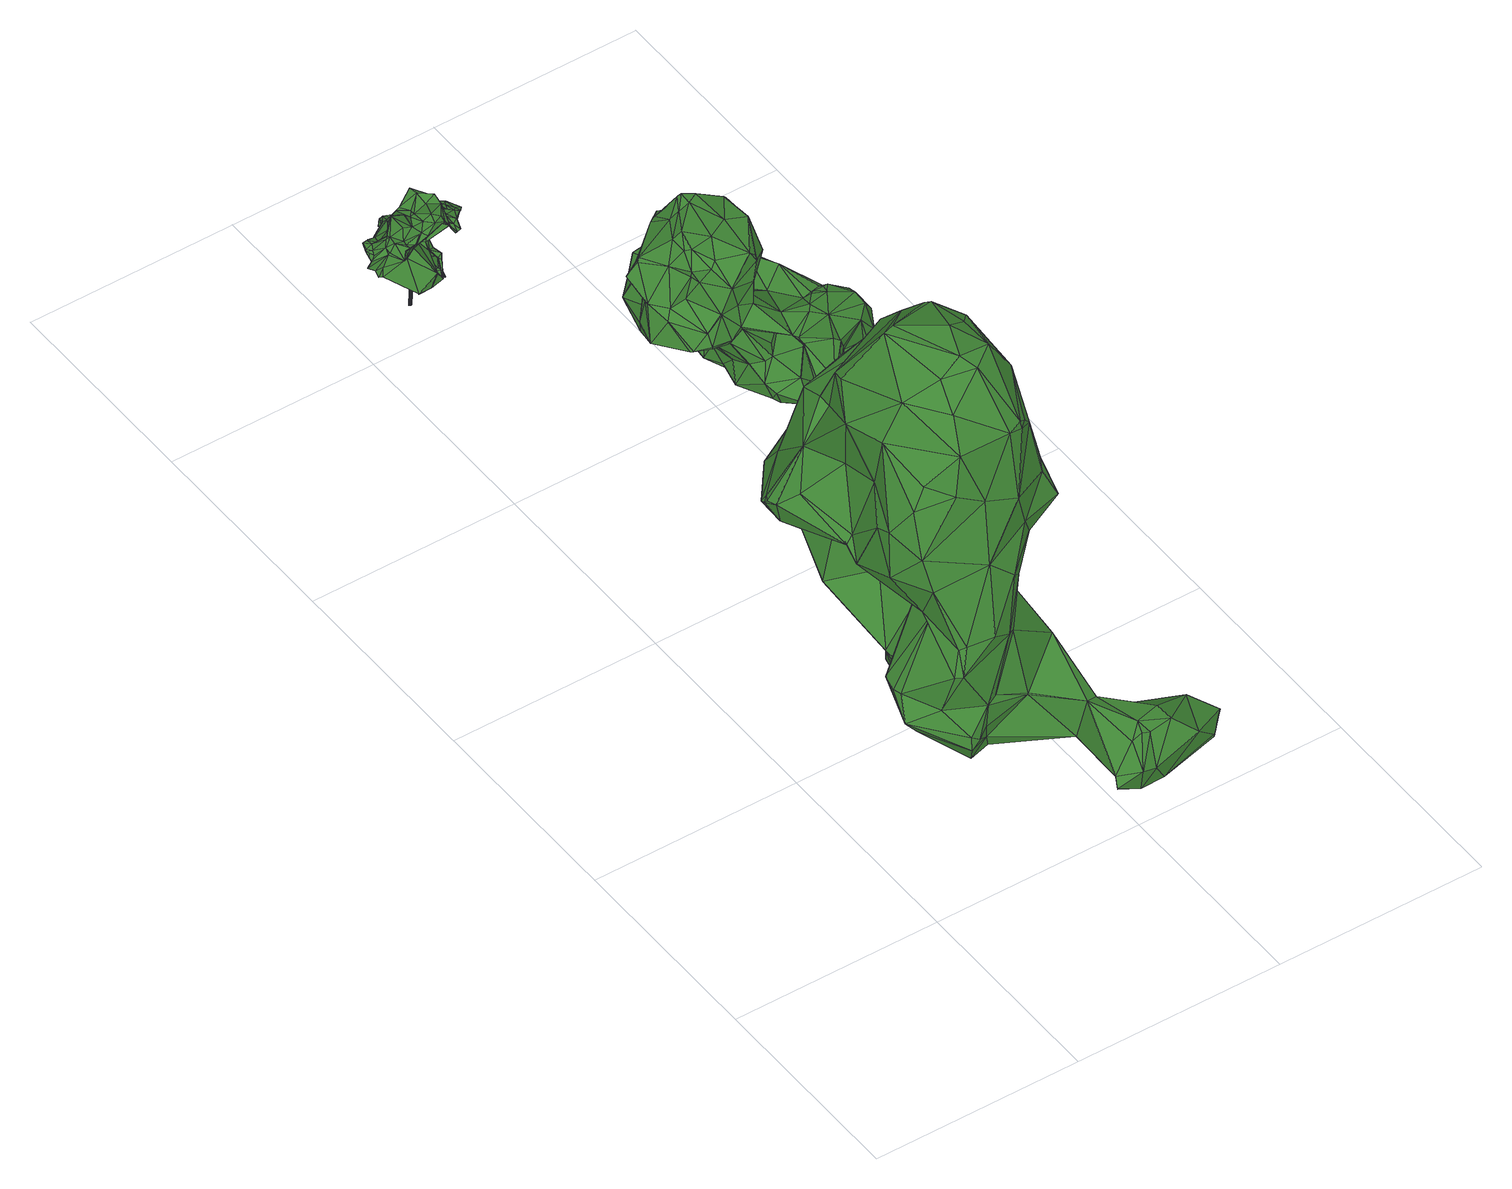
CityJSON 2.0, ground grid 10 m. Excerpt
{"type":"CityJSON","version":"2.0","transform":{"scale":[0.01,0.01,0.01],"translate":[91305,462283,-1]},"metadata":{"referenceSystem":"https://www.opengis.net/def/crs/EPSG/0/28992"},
"CityObjects":{
"tree1":{"type":"SolitaryVegetationObject","attributes":{"gtid":115,"crown_width_m":14.41,"crown_median_z":7.7,"trunk_H_m":7.71,"trunk_DBH_m":0.786,"trunk_radius_m":0.393,"trunk_base_height_m":-0.01,"original_gtid":"119"},"geometry":[{"type":"Solid","lod":"3","boundaries":[[[[0,1,2]],[[3,4,5]],[[6,7,8]],[[6,9,7]],[[10,11,12]],[[13,14,15]],[[16,1,17]],[[7,18,19]],[[20,14,21]],[[22,23,0]],[[24,25,26]],[[27,28,16]],[[17,1,0]],[[29,30,31]],[[32,31,30]],[[33,34,35]],[[36,37,38]],[[36,38,39]],[[2,40,41]],[[42,43,44]],[[28,40,1]],[[45,10,46]],[[45,46,47]],[[31,48,29]],[[43,29,48]],[[3,5,49]],[[50,51,52]],[[53,52,51]],[[54,55,56]],[[57,58,59]],[[60,59,58]],[[61,62,63]],[[64,54,34]],[[35,65,12]],[[51,55,66]],[[55,51,67]],[[19,18,68]],[[69,70,71]],[[64,55,54]],[[66,55,64]],[[72,18,73]],[[7,73,18]],[[74,75,76]],[[77,78,79]],[[35,34,80]],[[81,80,34]],[[54,81,34]],[[68,18,72]],[[80,56,82]],[[83,84,44]],[[36,39,85]],[[86,87,88]],[[54,56,81]],[[1,16,28]],[[82,56,55]],[[89,90,91]],[[92,78,77]],[[41,40,28]],[[6,93,9]],[[86,46,94]],[[95,96,97]],[[98,99,100]],[[92,17,0]],[[12,65,92]],[[47,46,86]],[[101,102,103]],[[0,78,92]],[[104,105,106]],[[107,108,109]],[[77,110,111]],[[68,49,112]],[[113,22,2]],[[77,79,110]],[[1,40,2]],[[114,101,115]],[[116,38,117]],[[118,119,120]],[[49,68,121]],[[94,87,86]],[[12,11,35]],[[122,123,124]],[[113,125,126]],[[37,117,38]],[[127,126,125]],[[2,22,0]],[[35,11,33]],[[42,128,129]],[[94,46,10]],[[129,130,131]],[[91,132,89]],[[133,35,80]],[[134,73,9]],[[14,13,21]],[[67,50,135]],[[86,88,136]],[[79,78,23]],[[5,137,123]],[[118,15,136]],[[138,107,139]],[[57,107,138]],[[22,79,23]],[[0,23,78]],[[140,108,141]],[[14,136,15]],[[121,68,142]],[[6,143,144]],[[67,27,82]],[[142,68,72]],[[21,145,20]],[[74,146,147]],[[98,100,118]],[[148,149,150]],[[27,16,82]],[[72,151,142]],[[152,98,120]],[[152,128,98]],[[99,98,128]],[[153,52,154]],[[49,121,155]],[[49,155,3]],[[8,156,157]],[[151,3,155]],[[95,97,158]],[[41,28,27]],[[146,31,147]],[[155,121,142]],[[155,142,151]],[[94,159,87]],[[157,156,112]],[[160,161,162]],[[163,161,160]],[[164,135,153]],[[5,123,49]],[[120,98,118]],[[74,165,146]],[[166,129,167]],[[63,132,130]],[[168,152,119]],[[169,106,37]],[[67,51,50]],[[170,126,61]],[[124,123,137]],[[120,119,152]],[[171,172,30]],[[138,173,57]],[[97,174,175]],[[80,81,56]],[[21,13,84]],[[100,84,13]],[[100,99,84]],[[140,109,108]],[[176,91,85]],[[177,178,179]],[[6,95,143]],[[29,180,30]],[[177,181,178]],[[66,103,53]],[[116,135,164]],[[161,179,162]],[[87,182,88]],[[57,173,96]],[[161,171,177]],[[77,111,12]],[[79,183,110]],[[92,77,12]],[[111,10,12]],[[159,10,111]],[[73,134,4]],[[158,184,95]],[[95,184,160]],[[3,151,73]],[[3,73,4]],[[72,73,151]],[[185,61,63]],[[39,38,186]],[[25,187,137]],[[101,103,115]],[[115,103,66]],[[135,116,67]],[[188,189,47]],[[103,190,53]],[[185,168,119]],[[61,185,88]],[[191,192,178]],[[193,37,106]],[[39,192,85]],[[191,85,192]],[[82,55,67]],[[194,195,24]],[[10,33,11]],[[184,163,160]],[[158,163,184]],[[176,167,91]],[[41,27,193]],[[60,187,24]],[[176,85,191]],[[168,130,152]],[[26,196,197]],[[139,198,138]],[[191,178,181]],[[197,196,137]],[[134,26,4]],[[84,99,42]],[[9,93,134]],[[89,199,200]],[[127,200,199]],[[147,31,32]],[[125,200,127]],[[104,200,125]],[[144,143,162]],[[95,160,143]],[[61,126,62]],[[101,201,102]],[[85,169,36]],[[193,106,41]],[[202,203,139]],[[198,139,203]],[[24,93,194]],[[204,109,140]],[[204,140,153]],[[80,82,16]],[[97,96,173]],[[201,101,205]],[[114,205,101]],[[6,144,93]],[[59,206,141]],[[84,42,44]],[[113,207,125]],[[160,162,143]],[[99,128,42]],[[88,208,136]],[[209,85,90]],[[90,200,209]],[[59,60,206]],[[94,10,159]],[[115,66,64]],[[186,210,192]],[[179,194,162]],[[162,194,144]],[[27,117,193]],[[37,193,117]],[[112,60,157]],[[161,163,171]],[[139,204,202]],[[154,202,204]],[[70,69,145]],[[169,104,106]],[[16,133,80]],[[17,133,16]],[[29,166,180]],[[167,180,166]],[[104,169,209]],[[29,42,166]],[[29,43,42]],[[185,211,88]],[[164,210,186]],[[164,186,116]],[[132,63,89]],[[199,63,62]],[[150,212,213]],[[148,150,213]],[[89,63,199]],[[71,70,47]],[[201,47,70]],[[67,117,27]],[[116,117,67]],[[164,153,140]],[[164,140,214]],[[106,105,41]],[[63,130,185]],[[20,145,69]],[[194,93,144]],[[185,130,168]],[[131,91,129]],[[129,91,167]],[[73,7,9]],[[134,93,26]],[[24,26,93]],[[71,189,69]],[[20,69,189]],[[169,37,36]],[[200,104,209]],[[204,153,154]],[[137,187,124]],[[124,187,122]],[[24,187,25]],[[85,91,90]],[[186,192,39]],[[177,179,161]],[[119,211,185]],[[174,75,175]],[[30,177,171]],[[188,20,189]],[[47,189,71]],[[83,145,84]],[[84,145,21]],[[128,130,129]],[[90,89,200]],[[215,118,208]],[[215,208,211]],[[119,215,211]],[[199,62,127]],[[118,136,208]],[[127,62,126]],[[96,95,216]],[[217,157,216]],[[96,216,60]],[[145,102,70]],[[10,45,33]],[[47,33,45]],[[131,132,91]],[[53,154,52]],[[50,52,153]],[[53,51,66]],[[137,196,25]],[[26,25,196]],[[209,169,85]],[[218,219,220]],[[198,219,218]],[[221,198,218]],[[96,60,58]],[[96,58,57]],[[14,20,188]],[[204,139,109]],[[107,109,139]],[[136,188,86]],[[47,201,205]],[[188,47,86]],[[136,14,188]],[[222,220,190]],[[219,190,220]],[[131,130,132]],[[108,59,141]],[[108,107,59]],[[57,59,107]],[[123,223,49]],[[112,49,223]],[[60,223,187]],[[60,112,223]],[[122,223,123]],[[122,187,223]],[[140,206,214]],[[194,192,210]],[[178,192,179]],[[179,192,194]],[[148,180,176]],[[180,212,30]],[[17,65,133]],[[133,65,35]],[[34,114,64]],[[115,64,114]],[[205,114,33]],[[33,114,34]],[[47,205,33]],[[92,65,17]],[[163,172,171]],[[5,4,197]],[[5,197,137]],[[195,206,24]],[[141,206,140]],[[42,129,166]],[[146,48,31]],[[218,220,165]],[[221,218,165]],[[194,210,195]],[[76,224,138]],[[214,195,210]],[[214,210,164]],[[128,152,130]],[[215,119,118]],[[153,135,50]],[[88,211,208]],[[32,30,172]],[[158,97,175]],[[88,225,61]],[[170,61,225]],[[60,24,206]],[[145,83,102]],[[103,222,190]],[[70,102,201]],[[103,102,83]],[[103,83,222]],[[180,148,213]],[[214,206,195]],[[186,38,116]],[[176,180,167]],[[2,207,113]],[[8,157,217]],[[8,217,6]],[[6,217,95]],[[165,226,44]],[[125,105,104]],[[207,105,125]],[[170,182,159]],[[8,19,156]],[[8,7,19]],[[225,88,182]],[[225,182,170]],[[174,224,75]],[[76,75,224]],[[154,227,202]],[[165,228,146]],[[174,97,173]],[[165,44,228]],[[146,228,48]],[[43,48,228]],[[43,228,44]],[[175,75,147]],[[30,150,177]],[[112,19,68]],[[156,19,112]],[[2,41,105]],[[207,2,105]],[[87,159,182]],[[150,149,177]],[[15,118,229]],[[30,212,150]],[[198,190,219]],[[22,183,79]],[[113,183,22]],[[180,213,212]],[[157,60,216]],[[217,216,95]],[[83,226,222]],[[44,226,83]],[[4,26,197]],[[147,75,74]],[[138,224,173]],[[159,183,170]],[[111,183,159]],[[110,183,111]],[[221,74,76]],[[221,76,138]],[[221,138,198]],[[175,147,172]],[[165,74,221]],[[173,224,174]],[[126,183,113]],[[170,183,126]],[[203,227,198]],[[154,53,227]],[[202,227,203]],[[198,227,190]],[[53,190,227]],[[32,172,147]],[[175,172,158]],[[163,158,172]],[[226,165,220]],[[222,226,220]],[[15,229,13]],[[100,229,118]],[[181,177,149]],[[148,176,149]],[[13,229,100]],[[191,149,176]],[[181,149,191]],[[230,231,232]],[[230,232,233]],[[233,232,234]],[[233,234,235]],[[232,231,236]],[[232,236,234]],[[234,236,237]],[[234,237,235]],[[236,231,238]],[[236,238,237]],[[237,238,239]],[[237,239,235]],[[238,231,240]],[[238,240,239]],[[239,240,241]],[[239,241,235]],[[240,231,242]],[[240,242,241]],[[241,242,243]],[[241,243,235]],[[242,231,244]],[[242,244,243]],[[243,244,245]],[[243,245,235]],[[244,231,246]],[[244,246,245]],[[245,246,247]],[[245,247,235]],[[246,231,248]],[[246,248,247]],[[247,248,249]],[[247,249,235]],[[248,231,250]],[[248,250,249]],[[249,250,251]],[[249,251,235]],[[250,231,252]],[[250,252,251]],[[251,252,253]],[[251,253,235]],[[252,231,254]],[[252,254,253]],[[253,254,255]],[[253,255,235]],[[254,231,256]],[[254,256,255]],[[255,256,257]],[[255,257,235]],[[256,231,258]],[[256,258,257]],[[257,258,259]],[[257,259,235]],[[258,231,260]],[[258,260,259]],[[259,260,261]],[[259,261,235]],[[260,231,262]],[[260,262,261]],[[261,262,263]],[[261,263,235]],[[262,231,264]],[[262,264,263]],[[263,264,265]],[[263,265,235]],[[264,231,266]],[[264,266,265]],[[265,266,267]],[[265,267,235]],[[266,231,268]],[[266,268,267]],[[267,268,269]],[[267,269,235]],[[268,231,270]],[[268,270,269]],[[269,270,271]],[[269,271,235]],[[270,231,272]],[[270,272,271]],[[271,272,273]],[[271,273,235]],[[272,231,274]],[[272,274,273]],[[273,274,275]],[[273,275,235]],[[274,231,276]],[[274,276,275]],[[275,276,277]],[[275,277,235]],[[276,231,278]],[[276,278,277]],[[277,278,279]],[[277,279,235]],[[278,231,230]],[[278,230,279]],[[279,230,233]],[[279,233,235]]]]}]},
"tree2":{"type":"SolitaryVegetationObject","attributes":{"gtid":286,"crown_width_m":4.1,"crown_median_z":3.49,"trunk_H_m":3.57,"trunk_DBH_m":0.115,"trunk_radius_m":0.0574,"trunk_base_height_m":-0.08,"original_gtid":"291"},"geometry":[{"type":"Solid","lod":"3","boundaries":[[[[280,281,282]],[[283,284,285]],[[286,284,287]],[[288,289,290]],[[291,292,293]],[[294,295,296]],[[297,298,299]],[[300,299,298]],[[301,302,303]],[[304,305,306]],[[304,306,307]],[[308,309,310]],[[311,312,313]],[[314,315,316]],[[317,318,319]],[[320,321,322]],[[323,319,310]],[[309,323,310]],[[324,325,326]],[[327,281,328]],[[327,328,329]],[[330,331,332]],[[333,334,335]],[[333,335,336]],[[337,324,326]],[[338,339,340]],[[341,342,343]],[[341,343,344]],[[345,346,347]],[[348,327,287]],[[305,349,306]],[[350,348,308]],[[351,318,317]],[[352,353,354]],[[288,294,289]],[[355,356,357]],[[342,328,293]],[[347,358,359]],[[358,347,360]],[[307,361,362]],[[363,364,365]],[[366,367,368]],[[369,370,371]],[[372,373,374]],[[375,376,346]],[[375,346,377]],[[352,311,378]],[[354,311,352]],[[379,380,381]],[[382,383,357]],[[296,295,384]],[[360,359,358]],[[385,386,387]],[[388,387,386]],[[389,390,391]],[[392,393,350]],[[394,304,395]],[[375,396,381]],[[374,373,397]],[[374,397,398]],[[287,284,399]],[[400,401,402]],[[403,401,400]],[[404,405,406]],[[407,408,409]],[[359,360,290]],[[300,298,388]],[[410,411,412]],[[413,412,411]],[[389,391,414]],[[325,332,326]],[[370,415,416]],[[290,417,288]],[[418,419,420]],[[421,330,325]],[[326,422,337]],[[310,392,308]],[[423,424,374]],[[425,418,313]],[[347,346,376]],[[285,284,286]],[[400,426,403]],[[427,331,428]],[[325,427,428]],[[363,365,429]],[[387,388,430]],[[323,285,431]],[[381,380,432]],[[351,392,318]],[[433,434,355]],[[325,330,332]],[[308,392,350]],[[285,435,436]],[[435,344,436]],[[437,316,315]],[[305,438,439]],[[440,441,371]],[[442,371,441]],[[310,318,392]],[[319,318,310]],[[407,350,393]],[[443,444,445]],[[446,376,432]],[[368,384,447]],[[448,449,450]],[[384,373,372]],[[384,451,373]],[[354,334,333]],[[435,285,329]],[[446,366,452]],[[369,396,375]],[[281,280,291]],[[281,291,293]],[[361,342,314]],[[347,446,360]],[[370,453,454]],[[374,424,455]],[[424,423,456]],[[423,374,398]],[[372,374,455]],[[335,457,336]],[[285,436,431]],[[410,412,304]],[[458,459,429]],[[444,429,460]],[[460,429,365]],[[332,331,427]],[[307,343,342]],[[436,349,439]],[[450,401,448]],[[398,397,422]],[[461,340,462]],[[385,463,464]],[[408,433,355]],[[465,390,389]],[[443,415,454]],[[400,415,466]],[[467,466,415]],[[333,426,354]],[[325,428,421]],[[347,376,446]],[[468,469,316]],[[331,330,428]],[[330,421,428]],[[362,470,471]],[[454,453,377]],[[338,340,472]],[[473,417,296]],[[304,474,305]],[[466,475,425]],[[476,463,388]],[[314,469,361]],[[366,477,478]],[[479,356,336]],[[426,480,354]],[[454,415,370]],[[314,342,293]],[[451,384,368]],[[481,482,459]],[[483,432,484]],[[483,484,379]],[[424,485,486]],[[291,487,353]],[[375,381,376]],[[488,489,439]],[[490,491,492]],[[301,434,302]],[[382,357,457]],[[400,402,416]],[[338,402,450]],[[493,483,379]],[[323,431,494]],[[452,345,446]],[[407,495,350]],[[409,495,407]],[[432,366,446]],[[360,446,290]],[[326,496,422]],[[377,453,369]],[[369,453,370]],[[493,390,465]],[[377,497,498]],[[481,497,377]],[[499,500,289]],[[499,345,500]],[[367,337,368]],[[336,501,502]],[[410,503,485]],[[337,397,368]],[[451,368,397]],[[302,504,303]],[[301,303,504]],[[408,383,409]],[[355,383,408]],[[422,397,337]],[[369,371,442]],[[479,357,356]],[[363,505,364]],[[288,417,295]],[[294,288,295]],[[481,377,482]],[[430,297,506]],[[412,395,304]],[[483,477,432]],[[465,507,493]],[[508,356,355]],[[387,430,477]],[[387,477,483]],[[478,477,430]],[[432,477,366]],[[324,299,300]],[[345,509,505]],[[503,505,509]],[[452,509,345]],[[296,486,473]],[[455,486,296]],[[431,436,489]],[[319,489,317]],[[289,510,290]],[[359,290,510]],[[423,326,385]],[[474,438,305]],[[488,439,438]],[[446,417,290]],[[409,383,511]],[[345,417,446]],[[418,475,419]],[[512,342,341]],[[402,401,450]],[[280,487,291]],[[334,487,280]],[[362,503,307]],[[334,354,487]],[[342,361,307]],[[409,511,495]],[[471,505,503]],[[513,502,514]],[[439,349,305]],[[515,516,505]],[[459,491,481]],[[481,491,497]],[[422,496,398]],[[517,518,382]],[[373,451,397]],[[324,300,463]],[[519,520,493]],[[416,415,400]],[[354,353,487]],[[338,472,402]],[[492,521,490]],[[472,340,522]],[[361,468,362]],[[474,304,523]],[[474,523,488]],[[520,391,390]],[[520,390,493]],[[323,494,319]],[[489,319,494]],[[369,375,377]],[[432,376,381]],[[520,340,524]],[[369,442,396]],[[441,396,442]],[[460,437,444]],[[522,525,370]],[[345,363,346]],[[345,505,363]],[[526,498,527]],[[335,517,457]],[[334,517,335]],[[444,437,528]],[[529,508,530]],[[508,531,530]],[[366,478,506]],[[430,506,478]],[[325,324,463]],[[325,463,427]],[[503,509,485]],[[385,387,434]],[[507,465,531]],[[340,339,524]],[[364,532,365]],[[321,533,322]],[[320,322,533]],[[320,533,321]],[[394,317,489]],[[423,496,326]],[[394,534,317]],[[503,362,471]],[[426,400,480]],[[400,466,480]],[[420,445,378]],[[502,448,333]],[[502,333,336]],[[535,443,454]],[[536,514,501]],[[502,501,514]],[[309,308,283]],[[473,485,509]],[[407,317,534]],[[495,282,281]],[[308,348,399]],[[379,537,461]],[[381,537,379]],[[470,365,532]],[[470,532,471]],[[427,463,332]],[[434,508,355]],[[351,317,393]],[[471,532,505]],[[497,491,498]],[[514,530,465]],[[465,530,531]],[[407,534,413]],[[379,519,493]],[[372,296,384]],[[455,296,372]],[[443,535,444]],[[441,537,396]],[[381,396,537]],[[329,287,327]],[[282,495,511]],[[408,411,433]],[[460,468,437]],[[476,386,464]],[[339,520,524]],[[423,398,496]],[[470,362,468]],[[470,468,365]],[[538,447,539]],[[505,516,364]],[[515,364,516]],[[538,539,452]],[[281,327,495]],[[287,399,348]],[[350,327,348]],[[495,327,350]],[[307,410,304]],[[503,410,307]],[[301,504,434]],[[434,456,385]],[[539,447,384]],[[539,384,473]],[[489,494,431]],[[293,328,281]],[[521,492,540]],[[468,361,469]],[[316,469,314]],[[448,502,513]],[[424,486,455]],[[452,539,509]],[[473,509,539]],[[460,365,468]],[[500,510,289]],[[439,489,436]],[[425,475,418]],[[352,378,353]],[[440,537,441]],[[473,384,295]],[[480,425,312]],[[466,425,480]],[[368,447,538]],[[430,298,297]],[[388,298,430]],[[528,437,315]],[[534,395,413]],[[323,283,285]],[[466,445,475]],[[378,528,541]],[[445,528,378]],[[541,528,315]],[[542,334,518]],[[514,529,530]],[[333,448,403]],[[426,333,403]],[[389,414,513]],[[457,357,479]],[[457,479,336]],[[543,336,356]],[[461,537,440]],[[492,491,459]],[[490,458,491]],[[448,414,449]],[[498,491,458]],[[339,338,449]],[[450,449,338]],[[391,339,449]],[[391,449,414]],[[315,292,541]],[[291,541,292]],[[293,292,314]],[[315,314,292]],[[405,544,406]],[[541,291,353]],[[474,488,438]],[[480,312,311]],[[480,311,354]],[[458,540,459]],[[535,527,444]],[[526,527,535]],[[394,395,534]],[[371,340,461]],[[371,461,440]],[[448,513,414]],[[465,389,513]],[[403,448,401]],[[385,326,463]],[[432,380,484]],[[334,280,518]],[[302,387,504]],[[531,434,504]],[[508,434,531]],[[302,434,387]],[[379,484,380]],[[489,488,523]],[[359,510,347]],[[345,510,500]],[[347,510,345]],[[420,419,445]],[[475,445,419]],[[444,528,445]],[[395,412,413]],[[332,463,326]],[[297,299,506]],[[367,506,299]],[[367,366,506]],[[388,463,300]],[[385,464,386]],[[324,367,299]],[[324,337,367]],[[468,316,437]],[[364,515,532]],[[505,532,515]],[[371,370,525]],[[371,525,340]],[[511,383,382]],[[433,411,410]],[[404,406,544]],[[404,544,405]],[[407,411,408]],[[413,411,407]],[[445,467,443]],[[466,467,445]],[[473,295,417]],[[416,522,370]],[[522,340,525]],[[280,282,518]],[[459,540,492]],[[379,462,519]],[[339,391,520]],[[461,462,379]],[[329,328,512]],[[342,512,328]],[[486,485,473]],[[499,294,345]],[[289,294,499]],[[345,294,417]],[[296,417,294]],[[467,415,443]],[[385,456,423]],[[483,507,387]],[[531,504,387]],[[483,493,507]],[[531,387,507]],[[340,520,462]],[[329,341,435]],[[512,341,329]],[[434,433,456]],[[410,424,456]],[[410,456,433]],[[344,435,341]],[[513,514,465]],[[529,514,536]],[[444,527,429]],[[543,356,529]],[[508,529,356]],[[429,459,545]],[[459,482,545]],[[377,545,482]],[[377,346,545]],[[363,429,545]],[[346,363,545]],[[457,517,382]],[[520,519,462]],[[353,378,541]],[[377,498,526]],[[377,526,454]],[[535,454,526]],[[458,527,498]],[[458,429,527]],[[538,452,546]],[[366,546,452]],[[357,383,355]],[[463,476,464]],[[378,311,420]],[[307,306,343]],[[349,343,306]],[[349,344,343]],[[349,436,344]],[[424,410,485]],[[402,472,522]],[[402,522,416]],[[542,517,334]],[[282,511,518]],[[382,518,511]],[[542,518,517]],[[521,540,490]],[[490,540,458]],[[476,388,386]],[[368,546,366]],[[368,538,546]],[[501,543,536]],[[529,536,543]],[[336,543,501]],[[407,393,317]],[[309,283,323]],[[425,313,312]],[[420,311,313]],[[392,351,393]],[[420,313,418]],[[394,489,523]],[[394,523,304]],[[286,287,329]],[[329,285,286]],[[308,399,284]],[[283,308,284]],[[547,548,549]],[[547,549,550]],[[550,549,551]],[[550,551,552]],[[549,548,553]],[[549,553,551]],[[551,553,554]],[[551,554,552]],[[553,548,555]],[[553,555,554]],[[554,555,556]],[[554,556,552]],[[555,548,557]],[[555,557,556]],[[556,557,558]],[[556,558,552]],[[557,548,559]],[[557,559,558]],[[558,559,560]],[[558,560,552]],[[559,548,561]],[[559,561,560]],[[560,561,562]],[[560,562,552]],[[561,548,563]],[[561,563,562]],[[562,563,564]],[[562,564,552]],[[563,548,565]],[[563,565,564]],[[564,565,566]],[[564,566,552]],[[565,548,567]],[[565,567,566]],[[566,567,568]],[[566,568,552]],[[567,548,569]],[[567,569,568]],[[568,569,570]],[[568,570,552]],[[569,548,571]],[[569,571,570]],[[570,571,572]],[[570,572,552]],[[571,548,573]],[[571,573,572]],[[572,573,574]],[[572,574,552]],[[573,548,575]],[[573,575,574]],[[574,575,576]],[[574,576,552]],[[575,548,577]],[[575,577,576]],[[576,577,578]],[[576,578,552]],[[577,548,579]],[[577,579,578]],[[578,579,580]],[[578,580,552]],[[579,548,581]],[[579,581,580]],[[580,581,582]],[[580,582,552]],[[581,548,583]],[[581,583,582]],[[582,583,584]],[[582,584,552]],[[583,548,585]],[[583,585,584]],[[584,585,586]],[[584,586,552]],[[585,548,587]],[[585,587,586]],[[586,587,588]],[[586,588,552]],[[587,548,589]],[[587,589,588]],[[588,589,590]],[[588,590,552]],[[589,548,591]],[[589,591,590]],[[590,591,592]],[[590,592,552]],[[591,548,593]],[[591,593,592]],[[592,593,594]],[[592,594,552]],[[593,548,595]],[[593,595,594]],[[594,595,596]],[[594,596,552]],[[595,548,547]],[[595,547,596]],[[596,547,550]],[[596,550,552]]]]}]},
"tree3":{"type":"SolitaryVegetationObject","attributes":{"gtid":236,"crown_width_m":9.12,"crown_median_z":3.89,"trunk_H_m":3.94,"trunk_DBH_m":0.297,"trunk_radius_m":0.149,"trunk_base_height_m":-0.05,"original_gtid":"241"},"geometry":[{"type":"Solid","lod":"3","boundaries":[[[[597,598,599]],[[600,601,602]],[[603,604,605]],[[606,603,605]],[[607,608,609]],[[610,611,612]],[[613,600,614]],[[615,616,617]],[[616,618,619]],[[620,621,622]],[[623,624,625]],[[626,627,628]],[[629,630,631]],[[620,622,632]],[[633,634,635]],[[636,637,638]],[[639,633,635]],[[640,624,623]],[[632,622,607]],[[641,642,643]],[[644,645,646]],[[647,648,649]],[[650,651,652]],[[653,599,654]],[[630,655,656]],[[657,658,659]],[[660,661,662]],[[663,664,665]],[[634,666,635]],[[633,667,668]],[[669,670,671]],[[672,673,674]],[[675,632,676]],[[677,678,679]],[[680,681,682]],[[683,684,685]],[[684,613,685]],[[609,608,686]],[[687,688,689]],[[660,690,661]],[[691,692,693]],[[694,686,695]],[[635,679,696]],[[697,698,699]],[[700,701,667]],[[700,667,693]],[[702,646,703]],[[702,703,669]],[[684,600,613]],[[647,704,648]],[[705,694,704]],[[603,697,604]],[[661,664,706]],[[707,708,709]],[[657,659,710]],[[660,597,711]],[[712,713,615]],[[615,714,715]],[[716,717,693]],[[640,718,624]],[[663,719,706]],[[642,641,720]],[[721,722,723]],[[686,608,724]],[[629,666,725]],[[726,597,727]],[[728,729,730]],[[631,731,677]],[[732,733,734]],[[711,715,714]],[[684,601,600]],[[635,666,735]],[[736,694,705]],[[737,731,631]],[[671,732,738]],[[739,738,732]],[[740,738,739]],[[732,658,657]],[[671,658,732]],[[730,741,742]],[[743,744,745]],[[746,644,625]],[[607,622,747]],[[622,748,749]],[[681,638,628]],[[750,751,752]],[[661,753,662]],[[659,754,710]],[[600,755,614]],[[690,614,755]],[[663,706,664]],[[664,661,665]],[[672,688,756]],[[756,688,687]],[[757,741,758]],[[652,758,741]],[[712,626,759]],[[712,617,626]],[[714,713,711]],[[657,710,760]],[[663,602,719]],[[657,733,732]],[[626,637,761]],[[762,763,764]],[[765,766,709]],[[733,657,760]],[[767,707,766]],[[768,769,770]],[[771,772,651]],[[694,609,686]],[[773,611,610]],[[774,775,757]],[[699,776,761]],[[777,778,779]],[[722,721,734]],[[754,780,710]],[[694,736,609]],[[724,695,686]],[[766,707,709]],[[715,781,615]],[[616,615,781]],[[738,740,669]],[[671,738,669]],[[772,771,620]],[[670,782,674]],[[632,607,609]],[[632,609,736]],[[734,783,732]],[[640,732,783]],[[640,783,718]],[[691,693,717]],[[784,785,786]],[[722,786,785]],[[635,716,639]],[[696,716,635]],[[709,708,765]],[[787,658,671]],[[762,788,789]],[[779,788,762]],[[790,791,723]],[[725,634,668]],[[783,723,791]],[[783,791,718]],[[699,637,792]],[[699,761,637]],[[678,691,717]],[[678,793,691]],[[679,678,696]],[[693,692,700]],[[630,656,737]],[[630,737,631]],[[693,667,639]],[[633,639,667]],[[716,693,639]],[[629,655,630]],[[598,794,795]],[[706,753,661]],[[706,789,753]],[[658,787,659]],[[700,659,787]],[[700,787,701]],[[701,668,667]],[[621,620,729]],[[722,734,786]],[[627,617,796]],[[626,617,627]],[[670,787,671]],[[613,713,685]],[[737,656,797]],[[798,799,750]],[[721,723,783]],[[800,801,802]],[[765,802,801]],[[796,681,627]],[[628,627,681]],[[803,804,703]],[[675,620,632]],[[681,680,638]],[[616,752,796]],[[619,752,616]],[[601,684,698]],[[601,698,697]],[[794,598,726]],[[805,794,726]],[[699,605,697]],[[806,605,699]],[[807,808,646]],[[605,604,697]],[[792,637,636]],[[647,649,641]],[[772,809,810]],[[740,702,669]],[[779,775,788]],[[683,698,684]],[[798,750,618]],[[619,618,750]],[[682,811,770]],[[682,770,680]],[[796,617,616]],[[656,655,768]],[[614,713,613]],[[774,812,813]],[[662,814,815]],[[626,628,637]],[[737,797,816]],[[737,816,790]],[[814,789,788]],[[711,599,715]],[[597,599,711]],[[711,713,614]],[[610,680,770]],[[765,801,766]],[[610,817,818]],[[773,610,818]],[[707,819,708]],[[820,649,821]],[[822,724,608]],[[794,823,799]],[[820,641,649]],[[768,770,811]],[[767,705,704]],[[617,712,615]],[[824,643,642]],[[814,788,775]],[[728,689,688]],[[662,815,660]],[[668,634,633]],[[774,825,775]],[[651,826,758]],[[813,812,826]],[[625,740,739]],[[668,701,827]],[[787,827,701]],[[814,753,789]],[[644,646,702]],[[665,755,663]],[[700,692,659]],[[717,716,696]],[[828,829,687]],[[688,672,807]],[[655,769,768]],[[770,769,817]],[[655,817,769]],[[619,750,752]],[[808,803,703]],[[819,830,708]],[[830,765,708]],[[615,713,714]],[[765,830,744]],[[635,735,679]],[[677,679,735]],[[743,799,744]],[[618,616,781]],[[750,831,751]],[[806,699,792]],[[832,599,795]],[[598,795,599]],[[818,833,611]],[[773,818,611]],[[832,798,834]],[[621,748,622]],[[811,835,836]],[[742,741,757]],[[725,818,655]],[[784,786,734]],[[836,837,656]],[[612,668,827]],[[803,782,670]],[[803,670,804]],[[641,831,743]],[[641,643,831]],[[726,598,597]],[[674,782,807]],[[674,807,672]],[[814,662,753]],[[669,804,670]],[[670,674,787]],[[725,668,833]],[[625,644,702]],[[702,740,625]],[[747,608,838]],[[806,606,605]],[[638,680,610]],[[640,739,732]],[[742,728,730]],[[757,778,742]],[[807,782,808]],[[782,803,808]],[[808,703,646]],[[650,771,651]],[[645,644,839]],[[646,688,807]],[[653,618,781]],[[653,781,715]],[[821,797,656]],[[828,689,728]],[[767,810,705]],[[651,810,767]],[[683,685,776]],[[683,776,699]],[[771,650,620]],[[763,840,606]],[[606,840,603]],[[606,829,763]],[[828,763,829]],[[805,825,774]],[[822,608,747]],[[629,725,655]],[[715,599,653]],[[742,778,777]],[[721,783,734]],[[790,816,724]],[[839,644,746]],[[621,839,746]],[[725,666,634]],[[666,631,677]],[[776,685,841]],[[728,688,646]],[[646,645,728]],[[821,656,837]],[[821,837,820]],[[745,744,830]],[[821,842,797]],[[768,811,836]],[[717,696,678]],[[683,699,698]],[[623,625,739]],[[640,623,739]],[[746,625,748]],[[749,748,625]],[[746,748,621]],[[645,729,728]],[[650,730,729]],[[650,729,620]],[[839,729,645]],[[839,621,729]],[[762,789,843]],[[811,751,824]],[[824,642,835]],[[653,654,618]],[[612,636,610]],[[638,610,636]],[[844,677,845]],[[844,845,785]],[[843,789,719]],[[706,719,789]],[[651,772,810]],[[661,690,665]],[[643,824,751]],[[643,751,831]],[[835,837,836]],[[612,827,673]],[[846,825,727]],[[704,694,695]],[[847,704,695]],[[847,695,648]],[[847,648,704]],[[834,654,832]],[[648,695,649]],[[687,689,828]],[[811,682,751]],[[743,647,641]],[[848,780,844]],[[636,612,849]],[[636,849,792]],[[690,755,665]],[[756,829,606]],[[654,599,832]],[[726,825,805]],[[727,825,726]],[[762,777,779]],[[675,772,620]],[[722,845,723]],[[785,845,722]],[[844,785,848]],[[784,848,785]],[[638,637,628]],[[681,796,682]],[[743,831,799]],[[799,831,750]],[[632,736,676]],[[705,676,736]],[[834,618,654]],[[660,711,690]],[[614,690,711]],[[754,691,780]],[[710,780,848]],[[834,798,618]],[[752,682,796]],[[752,751,682]],[[810,676,705]],[[810,809,676]],[[758,652,651]],[[772,675,809]],[[734,733,760]],[[760,710,848]],[[794,799,798]],[[655,818,817]],[[765,800,802]],[[846,597,815]],[[660,815,597]],[[678,677,844]],[[727,597,846]],[[737,790,731]],[[692,850,659]],[[845,677,731]],[[845,731,723]],[[790,723,731]],[[799,823,744]],[[742,764,728]],[[742,777,764]],[[763,728,764]],[[828,728,763]],[[606,806,756]],[[762,764,777]],[[813,826,766]],[[815,825,846]],[[775,825,814]],[[815,814,825]],[[843,719,851]],[[843,851,603]],[[734,848,784]],[[761,776,759]],[[774,801,805]],[[760,848,734]],[[756,687,829]],[[697,851,601]],[[603,851,697]],[[602,601,851]],[[602,851,719]],[[652,730,650]],[[759,841,712]],[[712,841,713]],[[838,607,747]],[[674,673,787]],[[787,673,827]],[[757,852,778]],[[775,778,852]],[[685,713,841]],[[804,669,703]],[[631,666,629]],[[835,820,837]],[[622,749,747]],[[612,611,833]],[[819,647,830]],[[745,830,647]],[[745,647,743]],[[779,778,775]],[[672,849,612]],[[806,849,756]],[[792,849,806]],[[853,744,823]],[[853,765,744]],[[853,823,800]],[[853,800,765]],[[800,823,805]],[[805,823,794]],[[756,849,672]],[[768,836,656]],[[761,759,626]],[[791,854,718]],[[770,817,610]],[[766,801,813]],[[805,801,800]],[[666,677,735]],[[603,840,843]],[[766,826,767]],[[651,767,826]],[[757,775,852]],[[843,840,762]],[[762,840,763]],[[774,813,801]],[[607,838,608]],[[725,833,818]],[[758,826,812]],[[757,812,774]],[[758,812,757]],[[835,811,824]],[[612,833,668]],[[602,663,755]],[[602,755,600]],[[798,795,794]],[[832,795,798]],[[675,676,809]],[[704,647,855]],[[819,855,647]],[[707,855,819]],[[767,855,707]],[[704,855,767]],[[820,720,641]],[[835,720,820]],[[642,720,835]],[[797,842,816]],[[724,816,842]],[[844,780,678]],[[678,780,793]],[[793,780,691]],[[659,850,754]],[[754,850,691]],[[692,691,850]],[[791,790,854]],[[747,854,822]],[[724,854,790]],[[822,854,724]],[[718,854,747]],[[624,749,625]],[[718,747,749]],[[718,749,624]],[[652,741,730]],[[649,842,821]],[[695,724,842]],[[695,842,649]],[[759,776,841]],[[672,612,673]],[[856,857,858]],[[856,858,859]],[[859,858,860]],[[859,860,861]],[[858,857,862]],[[858,862,860]],[[860,862,863]],[[860,863,861]],[[862,857,864]],[[862,864,863]],[[863,864,865]],[[863,865,861]],[[864,857,866]],[[864,866,865]],[[865,866,867]],[[865,867,861]],[[866,857,868]],[[866,868,867]],[[867,868,869]],[[867,869,861]],[[868,857,870]],[[868,870,869]],[[869,870,871]],[[869,871,861]],[[870,857,872]],[[870,872,871]],[[871,872,873]],[[871,873,861]],[[872,857,874]],[[872,874,873]],[[873,874,875]],[[873,875,861]],[[874,857,876]],[[874,876,875]],[[875,876,877]],[[875,877,861]],[[876,857,878]],[[876,878,877]],[[877,878,879]],[[877,879,861]],[[878,857,880]],[[878,880,879]],[[879,880,881]],[[879,881,861]],[[880,857,882]],[[880,882,881]],[[881,882,883]],[[881,883,861]],[[882,857,884]],[[882,884,883]],[[883,884,885]],[[883,885,861]],[[884,857,886]],[[884,886,885]],[[885,886,887]],[[885,887,861]],[[886,857,888]],[[886,888,887]],[[887,888,889]],[[887,889,861]],[[888,857,890]],[[888,890,889]],[[889,890,891]],[[889,891,861]],[[890,857,892]],[[890,892,891]],[[891,892,893]],[[891,893,861]],[[892,857,894]],[[892,894,893]],[[893,894,895]],[[893,895,861]],[[894,857,896]],[[894,896,895]],[[895,896,897]],[[895,897,861]],[[896,857,898]],[[896,898,897]],[[897,898,899]],[[897,899,861]],[[898,857,900]],[[898,900,899]],[[899,900,901]],[[899,901,861]],[[900,857,902]],[[900,902,901]],[[901,902,903]],[[901,903,861]],[[902,857,904]],[[902,904,903]],[[903,904,905]],[[903,905,861]],[[904,857,856]],[[904,856,905]],[[905,856,859]],[[905,859,861]]]]}]}
},
"vertices":[
[928,963,2080],[945,762,1792],[1046,973,1886],[1369,101,337],[1273,162,416],[1109,28,331],[1124,525,290],[1260,451,274],[1189,475,223],[1262,407,320],[465,1389,1839],[446,1318,1868],[605,1242,2096],[469,1845,990],[367,1751,1107],[490,1855,1001],[874,732,1786],[826,895,2052],[1427,340,261],[1406,341,257],[206,1541,1139],[371,1758,1019],[977,1193,2034],[929,1138,2068],[1019,394,469],[1063,139,418],[1129,192,456],[876,676,1467],[950,756,1754],[749,1494,577],[730,1277,338],[685,1279,272],[739,1252,218],[374,1183,1761],[416,983,1786],[509,974,1969],[1025,873,1098],[1162,805,1232],[996,773,1142],[960,809,1064],[989,793,1752],[1048,846,1666],[647,1648,712],[636,1457,619],[435,1432,647],[484,1459,1589],[474,1507,1608],[329,1421,1474],[670,1273,289],[1182,78,203],[536,557,905],[436,653,1193],[508,573,893],[471,776,970],[413,758,1575],[409,692,1356],[575,688,1625],[585,596,225],[684,621,231],[659,595,306],[995,436,250],[1023,1643,1500],[1038,1607,1467],[964,1592,1297],[349,838,1431],[672,937,2041],[344,824,1194],[691,617,1237],[1460,241,196],[203,1513,1155],[217,1452,1180],[203,1495,1177],[1536,296,249],[1464,329,313],[613,1183,231],[638,1152,230],[557,906,260],[659,1254,2103],[848,1127,2100],[898,1327,2048],[609,709,1817],[469,767,1679],[709,672,1543],[485,1405,997],[456,1614,789],[965,1123,962],[484,1640,1549],[738,1553,1765],[735,1730,1523],[1117,1516,1010],[1053,1256,972],[1035,1369,775],[776,949,2106],[1076,412,450],[679,1499,1760],[970,735,229],[711,645,214],[778,832,202],[733,1866,872],[658,1733,780],[551,1844,927],[399,1174,1131],[371,1170,1093],[369,1098,1042],[1120,1063,1483],[1087,1004,1648],[1127,883,1397],[534,516,358],[579,524,392],[537,522,425],[876,1346,2041],[807,1402,1991],[1120,359,204],[1075,1254,1799],[449,1087,1468],[358,936,1379],[813,614,1116],[935,714,1273],[631,1916,978],[976,1872,999],[764,1879,888],[1488,164,193],[929,50,291],[1059,67,212],[929,47,297],[1103,1273,1542],[1100,1519,1677],[1110,1468,1508],[773,1789,838],[829,1487,809],[963,1792,978],[890,1442,915],[1108,1538,995],[665,837,1921],[1248,226,449],[668,542,904],[660,1814,1303],[1030,14,363],[484,832,247],[327,694,483],[628,536,547],[628,550,414],[1564,234,242],[1036,724,394],[1079,711,523],[265,1492,1033],[612,1240,266],[722,1243,206],[712,1271,751],[701,1193,742],[630,1073,547],[1552,215,273],[787,1860,871],[502,528,775],[471,549,775],[1486,160,208],[1154,453,204],[1085,508,194],[865,863,225],[776,1512,1872],[938,856,277],[945,922,480],[1073,790,523],[914,929,285],[765,578,840],[504,1086,493],[838,1448,696],[907,1407,709],[983,1832,980],[1075,953,1125],[1044,1547,1741],[880,1007,441],[742,1145,262],[542,796,224],[571,889,238],[702,1118,246],[834,1342,755],[860,1015,462],[813,854,672],[979,851,584],[773,1455,606],[724,1022,809],[804,1556,1732],[1034,1427,1802],[934,823,242],[873,1700,1247],[900,709,1000],[946,88,324],[379,1670,1225],[218,1525,1174],[552,942,896],[809,1087,869],[890,755,924],[1100,830,1375],[1057,697,596],[845,563,476],[1119,148,428],[1155,143,416],[357,874,594],[1016,1489,1305],[1056,1326,1291],[296,1395,1243],[346,748,599],[341,798,589],[458,622,544],[452,1299,1405],[843,563,470],[1076,1069,1738],[679,1812,1294],[1025,1112,1135],[804,610,817],[827,1731,1232],[723,1279,338],[594,1350,680],[687,566,550],[752,1772,1178],[1043,513,227],[1083,534,204],[494,1000,512],[459,919,573],[654,1054,757],[548,912,319],[634,1231,797],[1067,210,245],[562,894,241],[848,1550,1704],[607,1284,737],[513,774,928],[630,1174,371],[538,1860,960],[814,1052,100],[775,1052,99],[813,1062,100],[791,1053,871],[790,1063,871],[752,1053,870],[809,1072,100],[786,1072,871],[803,1080,100],[780,1080,871],[795,1086,100],[771,1087,871],[785,1090,99],[762,1091,870],[775,1091,99],[752,1092,870],[765,1090,99],[742,1091,870],[755,1086,98],[732,1087,870],[747,1080,98],[724,1080,869],[741,1072,98],[718,1072,869],[737,1062,98],[714,1063,869],[736,1052,98],[712,1053,869],[737,1042,98],[714,1042,869],[741,1032,98],[718,1033,869],[747,1024,98],[724,1025,869],[755,1018,98],[732,1019,870],[765,1014,99],[742,1015,870],[775,1013,99],[752,1013,870],[785,1014,99],[762,1015,870],[795,1018,100],[771,1018,871],[803,1024,100],[780,1025,871],[809,1032,100],[786,1033,871],[813,1042,100],[790,1042,871],
[414,4334,597],[475,4288,565],[439,4346,530],[588,4264,446],[562,4293,455],[572,4243,457],[550,4262,457],[535,4300,467],[381,4048,327],[344,4031,390],[311,4029,328],[417,4288,602],[430,4241,572],[476,4246,598],[382,4049,328],[382,4049,327],[419,4112,366],[313,4244,233],[314,4246,233],[323,4245,228],[323,4247,230],[371,4220,395],[278,4260,362],[312,4244,458],[494,4196,468],[513,4139,446],[494,4195,470],[446,4192,508],[582,4316,446],[625,4269,424],[624,4270,423],[260,4242,594],[255,4240,603],[256,4239,603],[471,4190,587],[397,4155,600],[431,4132,587],[550,4262,455],[588,4264,444],[591,4237,442],[263,4191,406],[261,4157,515],[256,4223,479],[598,4235,445],[338,4248,221],[389,4325,261],[399,4282,257],[511,4302,474],[470,4258,516],[518,4263,480],[387,4356,271],[386,4355,272],[390,4325,262],[295,4327,487],[345,4308,545],[371,4327,457],[309,4374,465],[370,4201,222],[157,4298,457],[156,4298,455],[144,4258,447],[501,4231,484],[471,4198,555],[486,4208,485],[516,4218,474],[344,4033,390],[237,4098,482],[238,4015,346],[546,4319,463],[520,4174,460],[545,4320,462],[561,4293,453],[324,4298,543],[367,4258,556],[324,4300,544],[380,4350,448],[349,4352,442],[380,4351,450],[237,4014,345],[238,4013,346],[238,4014,344],[458,4112,537],[457,4112,536],[276,4107,508],[304,4159,514],[346,4105,541],[340,4198,300],[358,4194,232],[411,4166,260],[193,4167,471],[193,4187,494],[134,4201,439],[435,4132,283],[437,4111,257],[432,4155,278],[166,4167,416],[161,4160,370],[218,4088,487],[342,4226,558],[164,4178,378],[160,4168,372],[138,4159,382],[404,4342,472],[406,4342,470],[433,4132,283],[383,4250,337],[312,4250,307],[295,4257,333],[307,4257,298],[214,4342,408],[218,4302,422],[200,4328,420],[581,4315,445],[548,4299,458],[516,4219,472],[500,4231,482],[131,4167,416],[413,4167,259],[426,4171,273],[557,4298,457],[225,4222,516],[216,4268,449],[187,4277,451],[268,4271,491],[401,4249,546],[325,4253,511],[391,4295,494],[511,4302,472],[437,4312,464],[454,4336,476],[412,4205,429],[431,4280,486],[484,4208,483],[494,4240,486],[214,4343,410],[228,4203,524],[215,4213,511],[380,4050,327],[283,4186,633],[284,4185,632],[284,4187,632],[369,4365,268],[408,4186,253],[418,4203,306],[423,4180,377],[255,4238,603],[274,4289,510],[389,4325,263],[369,4364,270],[288,4098,529],[306,4255,298],[591,4231,449],[161,4161,369],[417,4274,416],[375,4268,397],[523,4225,475],[548,4190,463],[388,4113,587],[514,4148,433],[536,4145,448],[101,4183,436],[94,4171,446],[96,4170,446],[261,4157,517],[325,4120,558],[321,4180,547],[311,4031,329],[430,4155,279],[235,4325,424],[201,4329,422],[181,4303,453],[435,4111,257],[343,4201,354],[198,4163,484],[221,4164,524],[434,4134,375],[388,4244,361],[390,4339,464],[252,4052,592],[251,4050,590],[346,4104,543],[134,4201,437],[159,4221,442],[397,4282,259],[342,4200,300],[237,4334,409],[259,4241,594],[296,4212,530],[440,4123,560],[442,4123,562],[416,4143,566],[411,4200,522],[150,4264,450],[410,4124,368],[513,4149,434],[283,4186,631],[323,4233,246],[293,4255,333],[310,4248,306],[349,4351,443],[259,4243,594],[206,4061,566],[237,4074,554],[276,4259,355],[165,4177,379],[389,4159,398],[433,4134,376],[345,4307,546],[528,4156,434],[556,4198,448],[255,4039,645],[250,4051,592],[256,4037,645],[238,4269,407],[591,4230,447],[472,4330,485],[415,4208,271],[207,4063,568],[237,4076,555],[344,4032,391],[343,4032,391],[324,4419,404],[302,4364,445],[383,4173,435],[305,4291,406],[350,4191,446],[321,4232,245],[277,4262,361],[349,4351,441],[387,4158,398],[311,4029,330],[437,4357,485],[495,4240,488],[236,4335,411],[308,4380,396],[322,4180,545],[318,4217,522],[386,4312,480],[437,4345,530],[196,4236,444],[163,4262,446],[256,4038,646],[169,4243,450],[520,4175,458],[150,4264,448],[159,4221,444],[253,4100,529],[288,4099,530],[361,4161,573],[312,4385,387],[310,4379,396],[305,4293,406],[370,4168,557],[200,4164,482],[517,4263,478],[255,4131,521],[307,4403,385],[131,4169,414],[416,4202,306],[418,4146,362],[257,4038,644],[362,4226,564],[391,4297,496],[325,4418,404],[353,4229,449],[257,4088,531],[342,4198,300],[331,4202,92],[325,4202,92],[331,4204,92],[348,4206,448],[348,4207,448],[343,4206,449],[330,4205,92],[348,4209,448],[329,4206,92],[346,4210,448],[328,4207,92],[345,4211,448],[326,4208,92],[344,4211,448],[325,4208,92],[343,4212,448],[324,4208,92],[341,4211,449],[322,4207,92],[340,4211,449],[321,4206,92],[338,4210,449],[320,4205,92],[338,4209,449],[319,4203,92],[337,4207,449],[319,4202,92],[337,4206,449],[319,4200,92],[337,4204,449],[320,4199,92],[338,4203,449],[321,4198,92],[338,4202,449],[322,4197,92],[340,4201,449],[324,4196,92],[341,4200,449],[325,4196,92],[343,4200,449],[327,4196,92],[344,4200,448],[328,4197,92],[345,4201,448],[329,4198,92],[347,4202,448],[330,4199,92],[348,4203,448],[331,4201,92],[348,4204,448],
[886,3374,737],[857,3351,677],[815,3328,701],[924,3132,1013],[1036,3083,963],[1028,3230,1042],[1234,3107,948],[1160,2948,895],[1166,2949,863],[1266,3050,788],[1497,3204,177],[1337,3188,208],[1370,3320,190],[1092,2943,523],[1244,2893,568],[1219,2770,552],[904,3088,949],[894,3156,967],[753,3130,702],[747,3099,508],[794,3042,648],[768,3209,524],[749,3103,502],[1476,3304,399],[1511,3187,365],[1535,3208,335],[1628,2946,373],[1567,2995,352],[1568,3002,374],[892,2904,635],[837,2923,549],[898,2881,572],[1121,2743,297],[1126,2777,243],[1161,2769,208],[1471,3279,236],[1221,2581,417],[1219,2613,413],[1197,2550,255],[1060,2906,580],[970,2916,689],[1004,2891,546],[1211,2511,276],[1597,2911,359],[1007,3275,317],[1037,3149,368],[953,3232,398],[1453,2985,489],[1398,3122,577],[1398,3121,581],[1058,3351,197],[1085,3324,185],[1085,3205,191],[1351,3425,470],[1356,3472,440],[1317,3445,485],[810,3237,702],[852,3231,660],[1107,2808,311],[1079,2971,192],[1563,2683,467],[1548,2724,590],[1479,2655,588],[925,3354,892],[950,3363,903],[996,3415,868],[1028,3286,1049],[1031,3315,1011],[1015,3297,1031],[1224,2662,245],[1280,2553,440],[1232,2708,547],[1500,2921,569],[1460,2869,589],[1552,2801,591],[1246,2893,572],[1337,2819,584],[1362,2853,586],[1390,3304,360],[1366,3322,232],[1321,2678,169],[1324,2605,269],[1292,2569,223],[999,2913,509],[912,2894,546],[921,3015,511],[963,2980,898],[925,3064,966],[897,3023,887],[1299,3262,197],[1153,3055,608],[1301,3068,525],[1144,3151,572],[951,3258,969],[1349,2581,418],[1371,2627,520],[1295,2549,434],[1253,3376,188],[1247,3232,198],[1244,2513,248],[1124,2939,934],[989,2994,924],[1016,2907,817],[1338,2600,592],[1310,2607,614],[1493,2948,544],[1464,2932,569],[1180,3383,188],[1247,3409,220],[1049,3320,1002],[1081,3536,329],[1060,3528,329],[1061,3543,329],[1526,2675,440],[794,3251,847],[818,3064,692],[851,3120,866],[779,3238,835],[735,3255,768],[1234,2500,259],[1332,2562,412],[1497,2994,302],[1082,3259,1042],[1067,3180,324],[1491,2733,305],[1562,2638,228],[1438,2806,216],[1282,3125,182],[1227,2722,346],[958,3383,627],[1010,3380,719],[1317,3237,592],[1397,3263,514],[1343,3334,567],[1296,2771,183],[1628,2797,458],[1572,2698,444],[1552,2689,324],[1280,2614,216],[1374,3330,196],[1210,2840,183],[1571,2874,544],[1629,2946,376],[1542,2912,540],[1307,3371,641],[1306,3367,644],[990,3359,388],[950,3434,448],[1036,3465,351],[1520,3010,367],[1490,3119,205],[1539,3158,344],[1538,3156,342],[806,3260,421],[862,3120,459],[821,3111,471],[1018,3401,873],[1507,2678,439],[983,3240,1009],[1159,3012,647],[1288,3447,691],[1294,3473,494],[884,3049,722],[1549,2679,444],[969,2919,691],[1263,3308,881],[1301,3209,797],[1286,3235,788],[1024,3526,339],[1092,3571,357],[1192,3458,337],[1108,2921,333],[1108,2919,336],[1036,2950,466],[1374,3453,440],[1372,3457,427],[1222,2927,384],[1136,3513,610],[1083,3424,724],[924,3005,827],[1232,3277,773],[1131,3315,622],[1114,3340,806],[1493,2650,311],[760,3159,693],[1407,2904,581],[1554,2859,340],[1542,2607,270],[1551,2616,224],[1558,2610,237],[1382,2745,600],[1102,3352,824],[1104,3305,940],[1359,2952,186],[1409,2921,236],[1057,2926,688],[1343,2643,311],[899,3474,529],[854,3343,671],[828,2937,542],[1160,3009,202],[824,3410,479],[885,3402,445],[953,3508,538],[1108,3577,476],[1093,3527,483],[1427,2919,574],[1471,2913,576],[952,3520,577],[1138,2931,775],[1380,2923,554],[1413,2920,572],[1227,3370,347],[1227,3438,317],[1022,3034,396],[1216,3475,519],[1111,3579,477],[1058,3390,835],[997,3408,833],[1199,3011,206],[1163,2885,348],[1193,2872,368],[1052,3499,339],[1057,3167,203],[1102,3056,203],[1376,3054,256],[912,3482,527],[999,3111,392],[1074,3427,720],[1172,3515,455],[1231,2742,556],[1202,3232,666],[1239,3079,753],[1032,3492,341],[861,3256,409],[860,3337,668],[1281,2767,461],[876,3274,495],[1064,3116,311],[1092,3011,297],[1090,3077,223],[1493,3172,172],[1386,3150,432],[1243,3153,926],[900,3033,848],[1222,3100,219],[1214,3252,958],[1424,2701,274],[1390,2732,207],[998,3392,786],[1245,3237,203],[1531,2611,282],[1135,2930,651],[1392,2656,468],[1138,3139,959],[1126,3397,585],[941,3478,514],[1394,3014,229],[1145,3374,317],[1190,3101,95],[1175,3102,95],[1190,3105,95],[1199,3087,489],[1198,3091,489],[1184,3088,489],[1188,3109,95],[1197,3095,489],[1186,3112,95],[1195,3098,489],[1183,3115,95],[1192,3100,489],[1179,3116,95],[1188,3102,489],[1176,3117,96],[1184,3103,490],[1172,3116,96],[1180,3102,490],[1168,3115,96],[1177,3101,490],[1165,3113,96],[1174,3098,490],[1162,3110,96],[1171,3096,490],[1161,3106,96],[1169,3092,489],[1160,3103,95],[1169,3088,489],[1161,3099,95],[1169,3084,489],[1162,3095,95],[1171,3081,489],[1164,3092,95],[1173,3078,489],[1167,3089,95],[1176,3075,489],[1171,3088,95],[1179,3073,489],[1174,3087,94],[1183,3073,488],[1178,3088,94],[1187,3073,488],[1182,3089,94],[1191,3074,488],[1185,3091,94],[1194,3077,488],[1188,3094,94],[1196,3080,488],[1189,3098,94],[1198,3083,489]
]}
